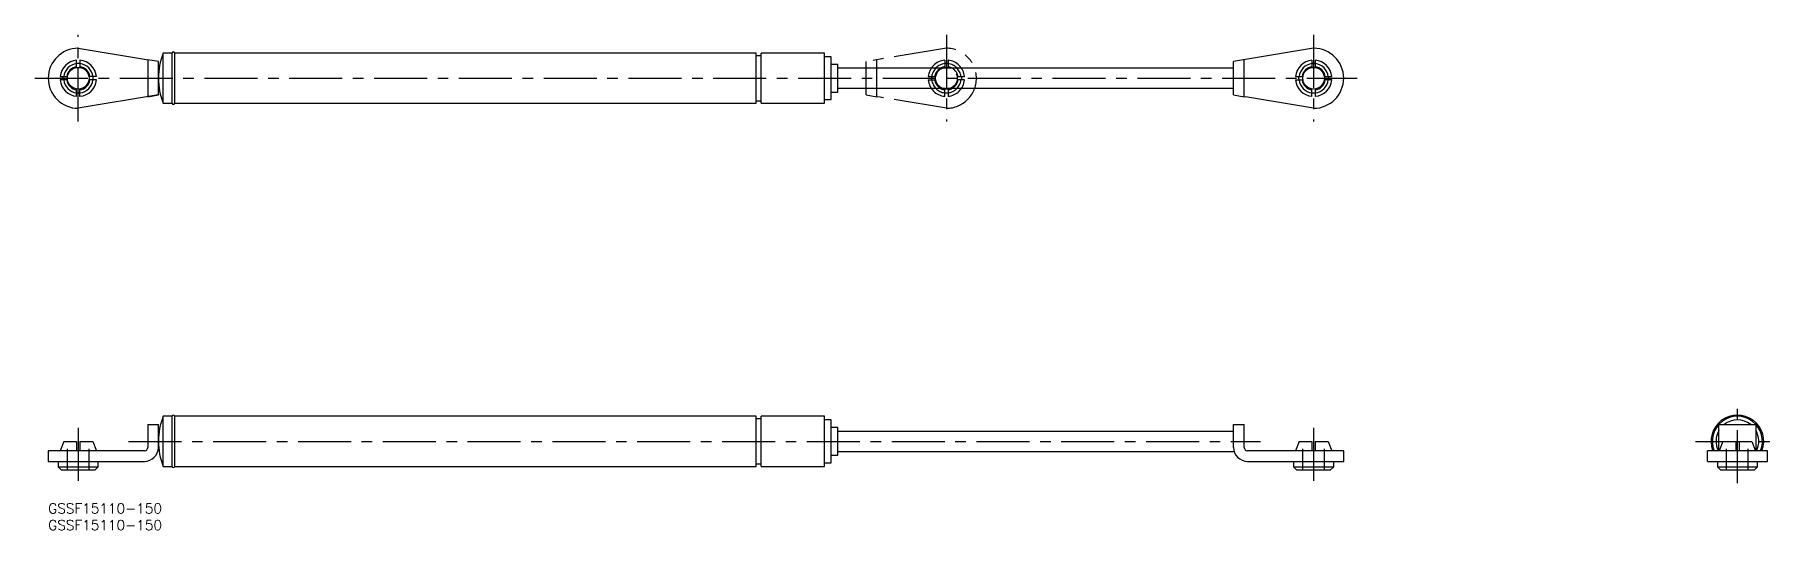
# Model space of a CAD drawing. Extents: x -4 to 518, y -8 to 140.
import ezdxf

# ---------------------------------------------------------------- set-up
doc = ezdxf.new("R2010")
doc.units = 0
doc.header["$LTSCALE"] = 0.5
for name, pattern in [('CENTER', [50.8, 31.75, -6.35, 6.35, -6.35]), ('DASHED', [19.05, 12.7, -6.35]), ('PHANTOM', [63.5, 31.75, -6.35, 6.35, -6.35, 6.35, -6.35])]:
    doc.linetypes.add(name, pattern=pattern)
for name, color, linetype in [('MSM_CENTER', 1, 'CENTER'), ('MSM_CONTINUOUS', 7, 'CONTINUOUS'), ('MSM_DASHED', 4, 'DASHED'), ('MSM_IMAGINARY', 6, 'PHANTOM'), ('MSM_PART_NUMBER', 7, 'CONTINUOUS')]:
    doc.layers.add(name, color=color, linetype=linetype)
doc.styles.get("Standard").update_dxf_attribs({"font": 'txt.shx', "height": 3, "bigfont": 'bigfont.shx'})

# ---------------------------------------------------------------- blocks, each defined once
blk = doc.blocks.new('*U21')
at = {"layer": 'MSM_PART_NUMBER'}
blk.add_text('GSSF15110-150', height=3, dxfattribs=at).set_placement((0, -3))
blk = doc.blocks.new('*U22')
at = {"layer": 'MSM_PART_NUMBER'}
blk.add_text('GSSF15110-150', height=3, dxfattribs=at).set_placement((0, -8))

msp = doc.modelspace()

# ---------------------------------------------------------------- linework, layer by layer
at = {"layer": 'MSM_CENTER'}
for p, q in [((9, 114.39), (9, 140.39)), ((269, 140.39), (269, 114.39)), ((379, 140.39), (379, 114.39)), ((-4, 127.39), (392, 127.39)), ((505.92, 6.1), (505.92, 31.1)), ((9, 22.6), (9, 6)), ((379, 22.6), (379, 6)), ((24.02, 18.6), (363.12, 18.6)), ((493.42, 18.6), (518.42, 18.6))]:
    msp.add_line(p, q, dxfattribs=at)
at = {"layer": 'MSM_CONTINUOUS'}
for p, q in [((9, 136.39), (28.8, 133.09)), ((379, 136.39), (355, 132.39)), ((8.5, 130.6), (8.5, 132.8)), ((8.5, 131.86), (9.5, 131.86)), ((9.5, 132.8), (9.5, 130.6)), ((28.8, 133.09), (29.8, 132.92)), ((33, 132.39), (29.8, 132.92)), ((29.8, 132.92), (29.8, 121.85)), ((33, 122.39), (33, 132.39)), ((37.12, 134.89), (34.46, 134.89)), ((34.46, 119.89), (34.46, 134.89)), ((37.12, 119.89), (37.12, 134.89)), ((212, 134.89), (37.88, 134.89)), ((37.88, 119.89), (37.88, 134.89)), ((212, 119.89), (212, 134.89)), ((213.5, 134.14), (212, 134.14)), ((213.5, 119.89), (213.5, 134.89)), ((232.5, 134.89), (213.5, 134.89)), ((232.5, 119.89), (232.5, 134.89)), ((234.5, 133.79), (232.5, 133.79)), ((234.5, 120.99), (234.5, 133.79)), ((236.5, 131.54), (234.5, 131.54)), ((236.5, 123.24), (236.5, 131.54)), ((355, 122.39), (355, 132.39)), ((358.2, 121.85), (358.2, 132.92)), ((378.5, 132.8), (378.5, 130.6)), ((378.5, 131.86), (379.5, 131.86)), ((379.5, 132.8), (379.5, 130.6)), ((3.58, 127.89), (5.79, 127.89)), ((5.79, 126.89), (3.58, 126.89)), ((4.5, 127.39), (4.53, 127.89)), ((4.53, 126.89), (4.5, 127.39)), ((14.42, 127.89), (12.21, 127.89)), ((14.42, 126.89), (12.21, 126.89)), ((355, 130.39), (236.5, 130.39)), ((373.58, 127.89), (375.79, 127.89)), ((373.58, 126.89), (375.79, 126.89)), ((382.21, 127.89), (384.42, 127.89)), ((384.42, 126.89), (382.21, 126.89)), ((383.47, 127.89), (383.5, 127.39)), ((383.5, 127.39), (383.47, 126.89)), ((8.5, 121.97), (8.5, 124.18)), ((9.5, 122.91), (8.5, 122.91)), ((33, 122.39), (9, 118.39)), ((9.5, 121.97), (9.5, 124.18)), ((29.8, 121.85), (33, 122.39)), ((212, 120.64), (213.5, 120.64)), ((232.5, 120.99), (234.5, 120.99)), ((234.5, 123.24), (236.5, 123.24)), ((236.5, 124.39), (355, 124.39)), ((355, 122.39), (358.2, 121.85)), ((359.2, 121.69), (358.2, 121.85)), ((379, 118.39), (359.2, 121.69)), ((378.5, 121.97), (378.5, 124.18)), ((379.5, 122.91), (378.5, 122.91)), ((379.5, 124.18), (379.5, 121.97)), ((34.46, 119.89), (37.12, 119.89)), ((37.88, 119.89), (212, 119.89)), ((213.5, 119.89), (232.5, 119.89)), ((29.8, 23.6), (29.8, 16.8)), ((29.8, 23.6), (33, 23.6)), ((33, 16.8), (33, 23.6)), ((37.12, 26.1), (34.46, 26.1)), ((34.46, 11.1), (34.46, 26.1)), ((37.12, 11.1), (37.12, 26.1)), ((212, 26.1), (37.88, 26.1)), ((37.88, 11.1), (37.88, 26.1)), ((212, 11.1), (212, 26.1)), ((213.5, 25.35), (212, 25.35)), ((232.5, 26.1), (213.5, 26.1)), ((213.5, 11.1), (213.5, 26.1)), ((232.5, 11.1), (232.5, 26.1)), ((234.5, 25), (232.5, 25)), ((234.5, 12.2), (234.5, 25)), ((236.5, 22.75), (234.5, 22.75)), ((236.5, 18.6), (236.5, 22.75)), ((236.5, 14.45), (236.5, 22.75)), ((355, 21.6), (236.5, 21.6)), ((355, 16.8), (355, 23.6)), ((355, 23.6), (358.2, 23.6)), ((358.2, 16.8), (358.2, 23.6)), ((500.38, 23.6), (511.45, 23.6)), ((500.38, 16.8), (500.38, 23.6)), ((511.45, 23.6), (511.45, 16.8)), ((0, 15.8), (0, 12.6)), ((28.8, 15.8), (0, 15.8)), ((4.63, 18.6), (3.58, 15.8)), ((4.63, 18.6), (8.5, 18.6)), ((8.5, 18.6), (8.5, 15.8)), ((9.5, 18.6), (13.37, 18.6)), ((9.5, 18.6), (9.5, 15.8)), ((13.37, 18.6), (14.42, 15.8)), ((388, 15.8), (359.2, 15.8)), ((374.63, 18.6), (373.58, 15.8)), ((374.63, 18.6), (378.5, 18.6)), ((378.5, 18.6), (378.5, 15.8)), ((379.5, 18.6), (383.37, 18.6)), ((379.5, 18.6), (379.5, 15.8)), ((383.37, 18.6), (384.42, 15.8)), ((388, 12.6), (388, 15.8)), ((496.92, 12.6), (496.92, 15.8)), ((514.92, 15.8), (496.92, 15.8)), ((501.55, 18.6), (500.5, 15.8)), ((501.55, 18.6), (505.42, 18.6)), ((505.42, 18.6), (505.42, 15.8)), ((506.42, 18.6), (510.29, 18.6)), ((506.42, 18.6), (506.42, 15.8)), ((510.29, 18.6), (511.33, 15.8)), ((514.92, 12.6), (514.92, 15.8)), ((0, 12.6), (28.8, 12.6)), ((3, 12.6), (3, 11)), ((3, 11), (4, 10)), ((3, 11), (15, 11)), ((14, 10), (15, 11)), ((15, 11), (15, 12.6)), ((34.46, 11.1), (37.12, 11.1)), ((37.88, 11.1), (212, 11.1)), ((212, 11.85), (213.5, 11.85)), ((213.5, 11.1), (232.5, 11.1)), ((232.5, 12.2), (234.5, 12.2)), ((234.5, 14.45), (236.5, 14.45)), ((236.5, 15.6), (355.18, 15.6)), ((359.2, 12.6), (388, 12.6)), ((373, 12.6), (373, 11)), ((373, 11), (374, 10)), ((373, 11), (385, 11)), ((384, 10), (385, 11)), ((385, 11), (385, 12.6)), ((496.92, 12.6), (514.92, 12.6)), ((499.92, 12.6), (499.92, 11)), ((499.92, 11), (500.92, 10)), ((499.92, 11), (511.92, 11)), ((510.92, 10), (511.92, 11)), ((511.92, 11), (511.92, 12.6)), ((14, 10), (4, 10)), ((384, 10), (374, 10)), ((510.92, 10), (500.92, 10))]:
    msp.add_line(p, q, dxfattribs=at)
for points in [[(500.22, 15.8, 0), (500.22, 15.8, 0), (500.22, 15.8, 0), (500.22, 15.8, 0), (500.23, 15.8, 0), (500.23, 15.8, 0), (500.23, 15.8, 0), (500.23, 15.8, 0), (500.23, 15.8, 0), (500.24, 15.81, 0), (500.24, 15.81, 0), (500.24, 15.81, 0), (500.24, 15.81, 0), (500.24, 15.81, 0), (500.25, 15.81, 0), (500.25, 15.82, 0), (500.25, 15.82, 0), (500.25, 15.82, 0), (500.25, 15.82, 0), (500.25, 15.83, 0), (500.26, 15.83, 0), (500.26, 15.83, 0), (500.26, 15.84, 0), (500.26, 15.84, 0), (500.26, 15.84, 0), (500.27, 15.85, 0), (500.27, 15.85, 0), (500.27, 15.85, 0), (500.27, 15.86, 0), (500.27, 15.86, 0), (500.28, 15.87, 0), (500.28, 15.87, 0), (500.28, 15.88, 0), (500.28, 15.88, 0), (500.28, 15.89, 0), (500.29, 15.89, 0), (500.29, 15.9, 0), (500.29, 15.9, 0), (500.29, 15.91, 0), (500.29, 15.91, 0), (500.3, 15.92, 0), (500.3, 15.92, 0), (500.3, 15.93, 0), (500.3, 15.94, 0), (500.3, 15.94, 0), (500.3, 15.95, 0), (500.31, 15.96, 0), (500.31, 15.96, 0), (500.31, 15.97, 0), (500.31, 15.98, 0), (500.31, 15.98, 0), (500.31, 15.99, 0), (500.32, 16, 0), (500.32, 16, 0), (500.32, 16.01, 0), (500.32, 16.02, 0), (500.32, 16.03, 0), (500.32, 16.03, 0), (500.32, 16.04, 0), (500.33, 16.05, 0), (500.33, 16.06, 0), (500.33, 16.07, 0), (500.33, 16.08, 0), (500.33, 16.08, 0), (500.33, 16.09, 0), (500.34, 16.1, 0), (500.34, 16.11, 0), (500.34, 16.12, 0), (500.34, 16.13, 0), (500.34, 16.14, 0), (500.34, 16.15, 0), (500.34, 16.16, 0), (500.35, 16.17, 0), (500.35, 16.18, 0), (500.35, 16.18, 0), (500.35, 16.19, 0), (500.35, 16.2, 0), (500.35, 16.21, 0), (500.35, 16.22, 0), (500.35, 16.23, 0), (500.36, 16.24, 0), (500.36, 16.25, 0), (500.36, 16.27, 0), (500.36, 16.28, 0), (500.36, 16.29, 0), (500.36, 16.3, 0), (500.36, 16.31, 0), (500.36, 16.32, 0), (500.36, 16.33, 0), (500.37, 16.34, 0), (500.37, 16.35, 0), (500.37, 16.36, 0), (500.37, 16.37, 0), (500.37, 16.38, 0), (500.37, 16.39, 0), (500.37, 16.41, 0), (500.37, 16.42, 0), (500.37, 16.43, 0), (500.37, 16.44, 0), (500.37, 16.45, 0), (500.37, 16.46, 0), (500.37, 16.47, 0), (500.38, 16.49, 0), (500.38, 16.5, 0), (500.38, 16.51, 0), (500.38, 16.52, 0), (500.38, 16.53, 0), (500.38, 16.55, 0), (500.38, 16.56, 0), (500.38, 16.57, 0), (500.38, 16.58, 0), (500.38, 16.59, 0), (500.38, 16.6, 0), (500.38, 16.62, 0), (500.38, 16.63, 0), (500.38, 16.64, 0), (500.38, 16.65, 0), (500.38, 16.67, 0), (500.38, 16.68, 0), (500.38, 16.69, 0), (500.38, 16.7, 0), (500.38, 16.71, 0), (500.38, 16.73, 0), (500.38, 16.74, 0), (500.38, 16.75, 0), (500.38, 16.76, 0), (500.38, 16.78, 0), (500.38, 16.79, 0), (500.38, 16.8, 0)], [(511.45, 16.8, 0), (511.45, 16.79, 0), (511.45, 16.78, 0), (511.45, 16.76, 0), (511.45, 16.75, 0), (511.45, 16.74, 0), (511.45, 16.73, 0), (511.45, 16.71, 0), (511.45, 16.7, 0), (511.45, 16.69, 0), (511.45, 16.68, 0), (511.45, 16.67, 0), (511.45, 16.65, 0), (511.45, 16.64, 0), (511.45, 16.63, 0), (511.45, 16.62, 0), (511.45, 16.6, 0), (511.45, 16.59, 0), (511.45, 16.58, 0), (511.45, 16.57, 0), (511.45, 16.56, 0), (511.45, 16.55, 0), (511.46, 16.53, 0), (511.46, 16.52, 0), (511.46, 16.51, 0), (511.46, 16.5, 0), (511.46, 16.49, 0), (511.46, 16.47, 0), (511.46, 16.46, 0), (511.46, 16.45, 0), (511.46, 16.44, 0), (511.46, 16.43, 0), (511.46, 16.42, 0), (511.46, 16.41, 0), (511.46, 16.39, 0), (511.46, 16.38, 0), (511.47, 16.37, 0), (511.47, 16.36, 0), (511.47, 16.35, 0), (511.47, 16.34, 0), (511.47, 16.33, 0), (511.47, 16.32, 0), (511.47, 16.31, 0), (511.47, 16.3, 0), (511.47, 16.29, 0), (511.48, 16.28, 0), (511.48, 16.27, 0), (511.48, 16.25, 0), (511.48, 16.24, 0), (511.48, 16.23, 0), (511.48, 16.22, 0), (511.48, 16.21, 0), (511.48, 16.2, 0), (511.48, 16.19, 0), (511.49, 16.18, 0), (511.49, 16.18, 0), (511.49, 16.17, 0), (511.49, 16.16, 0), (511.49, 16.15, 0), (511.49, 16.14, 0), (511.49, 16.13, 0), (511.5, 16.12, 0), (511.5, 16.11, 0), (511.5, 16.1, 0), (511.5, 16.09, 0), (511.5, 16.08, 0), (511.5, 16.08, 0), (511.5, 16.07, 0), (511.5, 16.06, 0), (511.51, 16.05, 0), (511.51, 16.04, 0), (511.51, 16.03, 0), (511.51, 16.03, 0), (511.51, 16.02, 0), (511.51, 16.01, 0), (511.52, 16, 0), (511.52, 16, 0), (511.52, 15.99, 0), (511.52, 15.98, 0), (511.52, 15.98, 0), (511.52, 15.97, 0), (511.53, 15.96, 0), (511.53, 15.96, 0), (511.53, 15.95, 0), (511.53, 15.94, 0), (511.53, 15.94, 0), (511.53, 15.93, 0), (511.54, 15.92, 0), (511.54, 15.92, 0), (511.54, 15.91, 0), (511.54, 15.91, 0), (511.54, 15.9, 0), (511.55, 15.9, 0), (511.55, 15.89, 0), (511.55, 15.89, 0), (511.55, 15.88, 0), (511.55, 15.88, 0), (511.56, 15.87, 0), (511.56, 15.87, 0), (511.56, 15.86, 0), (511.56, 15.86, 0), (511.56, 15.85, 0), (511.56, 15.85, 0), (511.57, 15.85, 0), (511.57, 15.84, 0), (511.57, 15.84, 0), (511.57, 15.84, 0), (511.57, 15.83, 0), (511.58, 15.83, 0), (511.58, 15.83, 0), (511.58, 15.82, 0), (511.58, 15.82, 0), (511.58, 15.82, 0), (511.59, 15.82, 0), (511.59, 15.81, 0), (511.59, 15.81, 0), (511.59, 15.81, 0), (511.59, 15.81, 0), (511.6, 15.81, 0), (511.6, 15.81, 0), (511.6, 15.8, 0), (511.6, 15.8, 0), (511.6, 15.8, 0), (511.61, 15.8, 0), (511.61, 15.8, 0), (511.61, 15.8, 0), (511.61, 15.8, 0), (511.62, 15.8, 0), (511.62, 15.8, 0)]]:
    msp.add_polyline3d(points, dxfattribs=at)
for centre in [(9, 127.39), (379, 127.39)]:
    msp.add_circle(centre, 3.25, dxfattribs=at)
for centre, radius, start, end in [((9, 127.39), 9, 90, 270), ((379, 127.39), 9, 270, 90), ((9, 127.39), 5.44, 95.2752, 174.7248), ((9, 127.39), 4.4, 96.525, 173.475), ((9, 127.39), 3.5, 98.2132, 171.7868), ((9, 127.39), 5.44, 5.2752, 84.7248), ((9, 127.39), 4.4, 6.525, 83.475), ((9, 127.39), 3.5, 8.2132, 81.7868), ((53, 127.39), 20, 157.9757, 202.0243), ((37.5, 134.89), 0.375, 0, 180), ((379, 127.39), 5.44, 95.2752, 174.7248), ((379, 127.39), 4.4, 96.525, 173.475), ((379, 127.39), 3.5, 98.2132, 171.7868), ((379, 127.39), 5.44, 5.2752, 84.7248), ((379, 127.39), 4.4, 6.525, 83.475), ((379, 127.39), 3.5, 8.2132, 81.7868), ((9, 127.39), 5.44, 185.2752, 264.7248), ((9, 127.39), 4.4, 186.525, 263.475), ((9, 127.39), 3.5, 188.2132, 261.7868), ((9, 127.39), 4.4, 276.525, 353.475), ((9, 127.39), 5.44, 275.2752, 354.7248), ((9, 127.39), 3.5, 278.2132, 351.7868), ((9.09, 127.39), 4.41, 353.5048, 6.5157), ((379, 127.39), 5.44, 185.2752, 264.7248), ((378.91, 127.39), 4.41, 173.5048, 186.5157), ((379, 127.39), 4.4, 186.525, 263.475), ((379, 127.39), 3.5, 188.2132, 261.7868), ((379, 127.39), 4.4, 276.525, 353.475), ((379, 127.39), 3.5, 278.2132, 351.7868), ((379, 127.39), 5.44, 275.2752, 354.7248), ((37.5, 119.89), 0.375, 180, 0), ((37.5, 26.1), 0.375, 0, 180), ((505.92, 18.6), 7.88, 339.1725, 200.8275), ((53, 18.6), 20, 157.9757, 202.0243), ((505.92, 18.6), 7.5, 338.0787, 201.9213), ((505.92, 18.6), 6.4, 149.8352, 205.9445), ((505.92, 18.6), 6.4, 51.3752, 128.6248), ((505.92, 18.6), 6.4, 334.0555, 30.1648), ((28.8, 16.8), 1, 270, 0), ((28.8, 16.8), 4.2, 270, 0), ((359.2, 16.8), 4.2, 180, 270), ((359.2, 16.8), 1, 180, 270), ((37.5, 11.1), 0.375, 180, 0)]:
    msp.add_arc(centre, radius, start, end, dxfattribs=at)
at = {"layer": 'MSM_DASHED'}
for p, q in [((5.75, 10), (5.75, 18.6)), ((12.25, 10), (12.25, 18.6)), ((375.75, 10), (375.75, 18.6)), ((382.25, 10), (382.25, 18.6)), ((502.67, 10), (502.67, 18.6)), ((509.17, 10), (509.17, 18.6))]:
    msp.add_line(p, q, dxfattribs=at)
at = {"layer": 'MSM_IMAGINARY'}
for p, q in [((269, 136.39), (245, 132.39)), ((245, 122.39), (245, 132.39)), ((248.2, 121.85), (248.2, 132.92)), ((268.5, 132.8), (268.5, 130.6)), ((268.5, 131.86), (269.5, 131.86)), ((269.5, 132.8), (269.5, 130.6)), ((263.58, 127.89), (265.79, 127.89)), ((263.58, 126.89), (265.79, 126.89)), ((272.21, 127.89), (274.42, 127.89)), ((274.42, 126.89), (272.21, 126.89)), ((273.47, 127.89), (273.5, 127.39)), ((273.5, 127.39), (273.47, 126.89)), ((245, 122.39), (248.2, 121.85)), ((249.2, 121.69), (248.2, 121.85)), ((269, 118.39), (249.2, 121.69)), ((268.5, 121.97), (268.5, 124.18)), ((269.5, 122.91), (268.5, 122.91)), ((269.5, 124.18), (269.5, 121.97))]:
    msp.add_line(p, q, dxfattribs=at)
msp.add_circle((269, 127.39), 3.25, dxfattribs=at)
for centre, radius, start, end in [((269, 127.39), 9, 270, 90), ((269, 127.39), 5.44, 95.2752, 174.7248), ((269, 127.39), 4.4, 96.525, 173.475), ((269, 127.39), 3.5, 98.2132, 171.7868), ((269, 127.39), 5.44, 5.2752, 84.7248), ((269, 127.39), 4.4, 6.525, 83.475), ((269, 127.39), 3.5, 8.2132, 81.7868), ((269, 127.39), 5.44, 185.2752, 264.7248), ((268.91, 127.39), 4.41, 173.5048, 186.5157), ((269, 127.39), 4.4, 186.525, 263.475), ((269, 127.39), 3.5, 188.2132, 261.7868), ((269, 127.39), 4.4, 276.525, 353.475), ((269, 127.39), 3.5, 278.2132, 351.7868), ((269, 127.39), 5.44, 275.2752, 354.7248)]:
    msp.add_arc(centre, radius, start, end, dxfattribs=at)

# ---------------------------------------------------------------- block references
at = {"layer": 'MSM_CONTINUOUS'}
for name in ['*U21', '*U22']:
    msp.add_blockref(name, (0, 0), dxfattribs=at)

doc.saveas('drawing.dxf')
